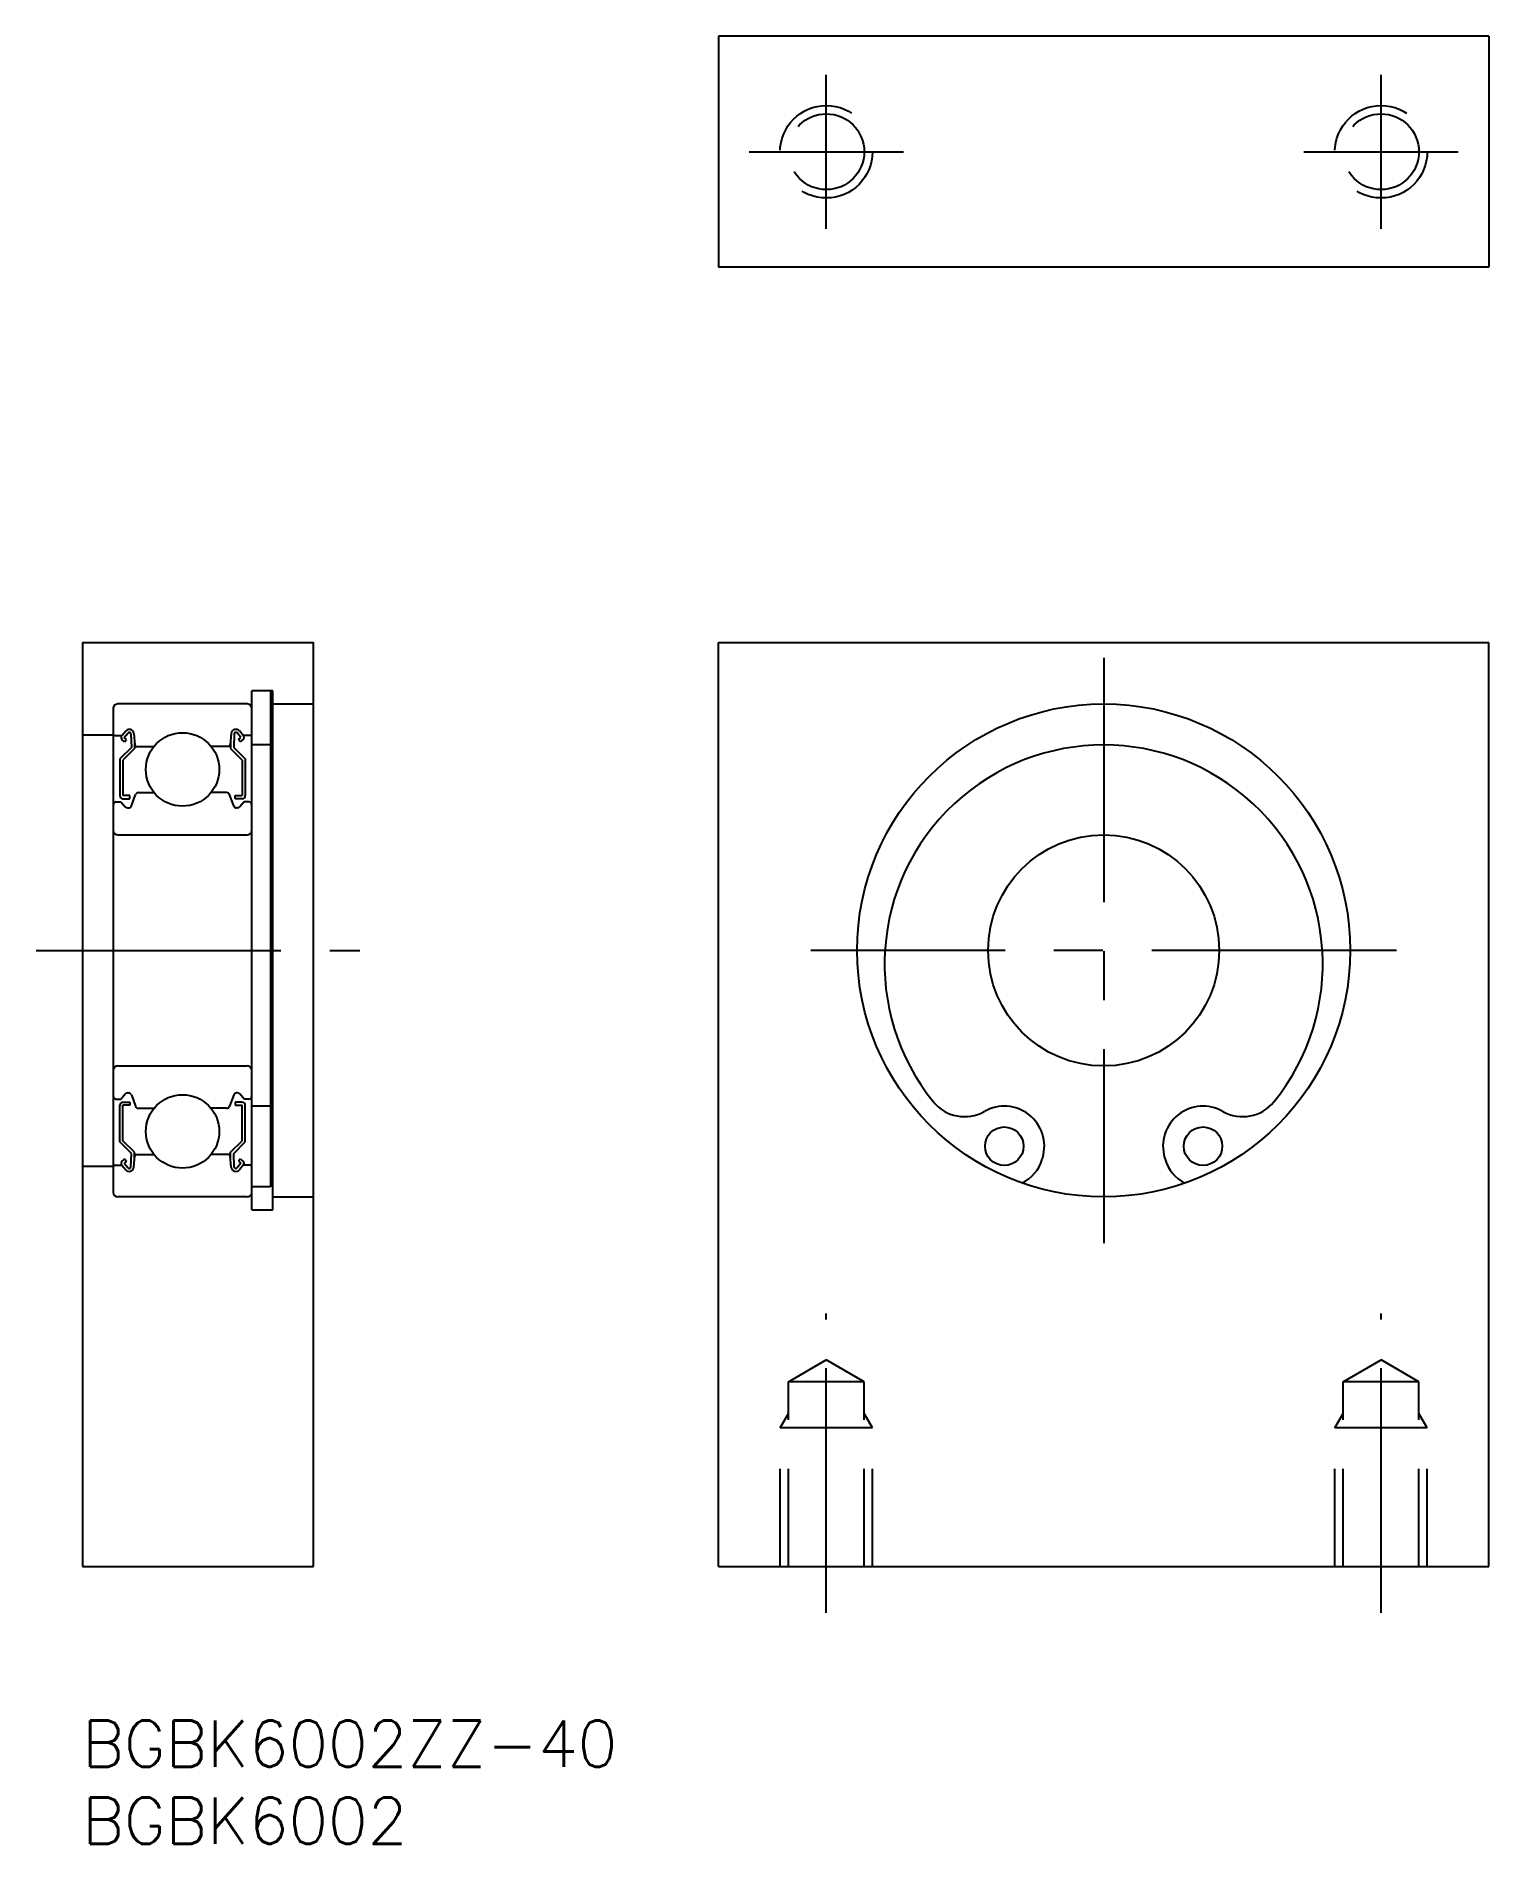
# Model space of a CAD drawing. Extents: x -3 to 91, y -8 to 109.
import ezdxf

# ---------------------------------------------------------------- set-up
doc = ezdxf.new("R2010")
doc.units = 0
doc.header["$LTSCALE"] = 0.5
doc.linetypes.add('CENTER', pattern=[50.8, 31.75, -6.35, 6.35, -6.35])
doc.linetypes.add('DASHED', pattern=[19.05, 12.7, -6.35])
for name, color, linetype in [('MSM_CENTER', 1, 'CENTER'), ('MSM_CONTINUOUS', 7, 'CONTINUOUS'), ('MSM_DASHED', 4, 'DASHED'), ('MSM_PART_NUMBER', 7, 'CONTINUOUS')]:
    doc.layers.add(name, color=color, linetype=linetype)
doc.styles.get("Standard").update_dxf_attribs({"font": 'txt.shx', "height": 3, "bigfont": 'bigfont.shx'})

# ---------------------------------------------------------------- blocks, each defined once
blk = doc.blocks.new('*U4')
at = {"layer": 'MSM_PART_NUMBER'}
blk.add_text('BGBK6002ZZ-40', height=3, dxfattribs=at).set_placement((0, -3))
blk = doc.blocks.new('*U5')
at = {"layer": 'MSM_PART_NUMBER'}
blk.add_text('BGBK6002', height=3, dxfattribs=at).set_placement((0, -8))

msp = doc.modelspace()

# ---------------------------------------------------------------- linework, layer by layer
at = {"layer": 'MSM_CENTER'}
for p, q in [((48.28, 96.85), (48.28, 106.85)), ((84.28, 96.85), (84.28, 106.85)), ((43.28, 101.85), (53.28, 101.85)), ((79.28, 101.85), (89.28, 101.85)), ((66.28, 69), (66.28, 31)), ((-3, 50), (18, 50)), ((85.28, 50), (47.28, 50)), ((48.28, 7), (48.28, 26.42)), ((84.28, 7), (84.28, 26.42))]:
    msp.add_line(p, q, dxfattribs=at)
at = {"layer": 'MSM_CONTINUOUS'}
for p, q in [((41.28, 109.35), (41.28, 94.35)), ((91.28, 109.35), (41.28, 109.35)), ((91.28, 109.35), (91.28, 94.35)), ((91.28, 94.35), (41.28, 94.35)), ((0, 70), (15, 70)), ((0, 70), (0, 10)), ((15, 10), (15, 70)), ((41.28, 10), (41.28, 70)), ((41.28, 70), (91.28, 70)), ((91.28, 10), (91.28, 70)), ((10.7, 66), (2.3, 66)), ((11, 33.15), (11, 66.85)), ((12.35, 66.85, -1.3), (11, 66.85, -1.3)), ((12.2, 66.85), (12.2, 34.65)), ((12.35, 33.15, -0.1), (12.35, 66.85, -0.1)), ((12.35, 66, -1.3), (15, 66, -1.3)), ((2, 65.7), (2, 34.3)), ((0, 64), (2, 64)), ((2.1, 63.95), (2.56, 63.95)), ((2.56, 63.95), (2.81, 64.25)), ((2.74, 63.54), (2.58, 63.67)), ((2.71, 63.82), (2.96, 64.12)), ((2.87, 63.69), (2.71, 63.82)), ((2.74, 63.54), (2.87, 63.69)), ((3.14, 64.06), (3.18, 63.18)), ((3.34, 64.08), (3.4, 63.34)), ((3.38, 63.57), (3.38, 63.1)), ((9.66, 64.08), (9.6, 63.34)), ((9.62, 63.57), (9.62, 63.1)), ((9.86, 64.06), (9.82, 63.18)), ((10.29, 63.82), (10.04, 64.12)), ((10.13, 63.69), (10.29, 63.82)), ((10.26, 63.54), (10.13, 63.69)), ((10.44, 63.95), (10.19, 64.25)), ((10.26, 63.54), (10.42, 63.67)), ((10.9, 63.95), (10.44, 63.95)), ((3.18, 63.18), (2.43, 62.43)), ((2.43, 62.43), (2.43, 60.05)), ((3.38, 63.1), (2.63, 62.35)), ((2.63, 62.35), (2.63, 60.05)), ((3.5, 63.25), (4.65, 63.25)), ((9.5, 63.25), (8.35, 63.25)), ((9.62, 63.1), (10.37, 62.35)), ((9.82, 63.18), (10.57, 62.43)), ((10.37, 62.35), (10.37, 60.05)), ((10.57, 62.43), (10.57, 60.05)), ((12.2, 63.35, -1.3), (11, 63.35, -1.3)), ((3.08, 60.05), (2.63, 60.05)), ((3.08, 59.85), (3.08, 60.05)), ((3.18, 59.38), (3.45, 60.12)), ((3.64, 60.25), (4.65, 60.25)), ((9.36, 60.25), (8.35, 60.25)), ((9.82, 59.38), (9.55, 60.12)), ((9.92, 60.05), (10.37, 60.05)), ((9.92, 59.85), (9.92, 60.05)), ((2.2, 59.65), (2.5, 59.65)), ((2.5, 59.65), (2.78, 59.32)), ((2.63, 59.85), (3.08, 59.85)), ((2.93, 59.25), (2.99, 59.25)), ((10.37, 59.85), (9.92, 59.85)), ((10.07, 59.25), (10.01, 59.25)), ((10.5, 59.65), (10.22, 59.32)), ((10.8, 59.65), (10.5, 59.65)), ((2.3, 57.5), (10.7, 57.5)), ((2.3, 42.5), (10.7, 42.5)), ((3.58, 42.5), (3.58, 42.5)), ((2.2, 40.35), (2.5, 40.35)), ((2.43, 37.57), (2.43, 39.95)), ((2.5, 40.35), (2.78, 40.68)), ((2.63, 40.15), (3.08, 40.15)), ((2.63, 37.65), (2.63, 39.95)), ((3.08, 39.95), (2.63, 39.95)), ((2.93, 40.75), (2.99, 40.75)), ((3.08, 40.15), (3.08, 39.95)), ((3.18, 40.62), (3.45, 39.88)), ((9.82, 40.62), (9.55, 39.88)), ((10.37, 40.15), (9.92, 40.15)), ((9.92, 40.15), (9.92, 39.95)), ((9.92, 39.95), (10.37, 39.95)), ((10.07, 40.75), (10.01, 40.75)), ((10.5, 40.35), (10.22, 40.68)), ((10.37, 37.65), (10.37, 39.95)), ((10.8, 40.35), (10.5, 40.35)), ((10.57, 37.57), (10.57, 39.95)), ((3.64, 39.75), (4.65, 39.75)), ((9.36, 39.75), (8.35, 39.75)), ((12.2, 39.89, -1.3), (11, 39.89, -1.3)), ((3.18, 36.82), (2.43, 37.57)), ((3.38, 36.9), (2.63, 37.65)), ((9.62, 36.9), (10.37, 37.65)), ((9.82, 36.82), (10.57, 37.57)), ((2.74, 36.46), (2.58, 36.33)), ((2.74, 36.46), (2.87, 36.31)), ((3.14, 35.94), (3.18, 36.82)), ((3.34, 35.92), (3.4, 36.66)), ((3.38, 36.43), (3.38, 36.9)), ((3.5, 36.75), (4.65, 36.75)), ((9.5, 36.75), (8.35, 36.75)), ((9.66, 35.92), (9.6, 36.66)), ((9.62, 36.43), (9.62, 36.9)), ((9.86, 35.94), (9.82, 36.82)), ((10.26, 36.46), (10.13, 36.31)), ((10.26, 36.46), (10.42, 36.33)), ((62.32, 36.56), (62.29, 36.44)), ((70.23, 36.56), (70.27, 36.44)), ((0, 36), (2, 36)), ((2.1, 36.05), (2.56, 36.05)), ((2.56, 36.05), (2.81, 35.75)), ((2.87, 36.31), (2.71, 36.18)), ((2.71, 36.18), (2.96, 35.88)), ((10.29, 36.18), (10.04, 35.88)), ((10.13, 36.31), (10.29, 36.18)), ((10.44, 36.05), (10.19, 35.75)), ((10.9, 36.05), (10.44, 36.05)), ((12.2, 34.65, -1.3), (11, 34.65, -1.3)), ((10.7, 34), (2.3, 34)), ((11, 33.15, -1.3), (12.35, 33.15, -1.3)), ((12.35, 34, -1.3), (15, 34, -1.3)), ((0, 10), (15, 10)), ((41.28, 10), (91.28, 10))]:
    msp.add_line(p, q, dxfattribs=at)
for centre, radius in [((66.28, 50), 16), ((66.28, 50), 16), ((6.5, 61.75), 2.38), ((6.5, 61.75), 2.38), ((66.28, 50), 7.5), ((66.28, 50), 7.5), ((6.5, 38.25), 2.38), ((6.5, 38.25), 2.38), ((59.83, 37.29), 1.25), ((72.73, 37.29), 1.25)]:
    msp.add_circle(centre, radius, dxfattribs=at)
for centre, radius, start, end in [((2.3, 65.7), 0.3, 90, 180), ((10.7, 65.7), 0.3, 0, 90), ((2.1, 64.05), 0.1, 180, 270), ((2.71, 63.82), 0.2, 140.0002, 230.0848), ((3.04, 64.05), 0.3, 4.9968, 140.0002), ((3.04, 64.06), 0.1, 2.8198, 140.0033), ((9.96, 64.05), 0.3, 39.9998, 175.0032), ((9.96, 64.06), 0.1, 39.9967, 177.1802), ((10.29, 63.82), 0.2, 309.9152, 39.9998), ((10.9, 64.05), 0.1, 270, 0), ((3.5, 63.35), 0.1, 184.9968, 269.9995), ((9.5, 63.35), 0.1, 270.0005, 355.0032), ((66.28, 49.12), 14.22, 320.9849, 219.0151), ((2.63, 60.05), 0.2, 180, 270), ((3.64, 60.05), 0.2, 90, 159.9919), ((9.36, 60.05), 0.2, 20.0081, 90), ((10.37, 60.05), 0.2, 270, 0), ((2.2, 59.45), 0.2, 90, 180), ((2.93, 59.45), 0.2, 219.9962, 270), ((2.99, 59.45), 0.2, 270, 339.9919), ((10.01, 59.45), 0.2, 200.0081, 270), ((10.07, 59.45), 0.2, 270, 320.0038), ((10.8, 59.45), 0.2, 0, 90), ((2.3, 57.8), 0.3, 180, 270), ((10.7, 57.8), 0.3, 270, 0), ((2.3, 42.2), 0.3, 90, 180), ((10.7, 42.2), 0.3, 0, 90), ((2.2, 40.55), 0.2, 180, 270), ((2.63, 39.95), 0.2, 90, 180), ((2.93, 40.55), 0.2, 90, 140.0038), ((2.99, 40.55), 0.2, 20.0081, 90), ((10.01, 40.55), 0.2, 90, 159.9919), ((10.07, 40.55), 0.2, 39.9962, 90), ((10.37, 39.95), 0.2, 0, 90), ((10.8, 40.55), 0.2, 270, 0), ((57.24, 41.81), 2.6, 219.0151, 299.7762), ((75.31, 41.81), 2.6, 240.2238, 320.9849), ((3.64, 39.95), 0.2, 200.0081, 270), ((9.36, 39.95), 0.2, 270, 339.9919), ((59.83, 37.29), 2.6, 343.6002, 119.7762), ((72.73, 37.29), 2.6, 60.2238, 196.3998), ((3.5, 36.65), 0.1, 90.0005, 175.0032), ((9.5, 36.65), 0.1, 4.9968, 89.9995), ((59.89, 37.15), 2.5, 295.9172, 343.6002), ((72.66, 37.15), 2.5, 196.3998, 244.0828), ((2.1, 35.95), 0.1, 90, 180), ((2.71, 36.18), 0.2, 129.9152, 219.9998), ((3.04, 35.95), 0.3, 219.9998, 355.0032), ((3.04, 35.94), 0.1, 219.9967, 357.1802), ((9.96, 35.95), 0.3, 184.9968, 320.0002), ((9.96, 35.94), 0.1, 182.8198, 320.0033), ((10.29, 36.18), 0.2, 320.0002, 50.0848), ((10.9, 35.95), 0.1, 0, 90), ((2.3, 34.3), 0.3, 180, 270), ((10.7, 34.3), 0.3, 270, 0)]:
    msp.add_arc(centre, radius, start, end, dxfattribs=at)
at = {"layer": 'MSM_DASHED'}
for p, q in [((45.82, 22), (48.28, 23.42)), ((50.74, 22), (48.28, 23.42)), ((81.82, 22), (84.28, 23.42)), ((86.74, 22), (84.28, 23.42)), ((45.82, 10), (45.82, 22)), ((50.74, 22), (45.82, 22)), ((50.74, 10), (50.74, 22)), ((81.82, 10), (81.82, 22)), ((86.74, 22), (81.82, 22)), ((86.74, 10), (86.74, 22)), ((45.28, 19), (45.82, 19.94)), ((45.28, 10), (45.28, 19)), ((51.28, 19), (45.28, 19)), ((51.28, 19), (50.74, 19.94)), ((51.28, 10), (51.28, 19)), ((81.28, 19), (81.82, 19.94)), ((81.28, 10), (81.28, 19)), ((87.28, 19), (81.28, 19)), ((87.28, 19), (86.74, 19.94)), ((87.28, 10), (87.28, 19))]:
    msp.add_line(p, q, dxfattribs=at)
for centre, radius in [((48.28, 101.85), 3), ((84.28, 101.85), 3), ((48.28, 101.85), 2.46), ((84.28, 101.85), 2.46)]:
    msp.add_circle(centre, radius, dxfattribs=at)

# ---------------------------------------------------------------- block references
at = {"layer": 'MSM_CONTINUOUS'}
for name in ['*U4', '*U5']:
    msp.add_blockref(name, (0, 0), dxfattribs=at)

doc.saveas('drawing.dxf')
